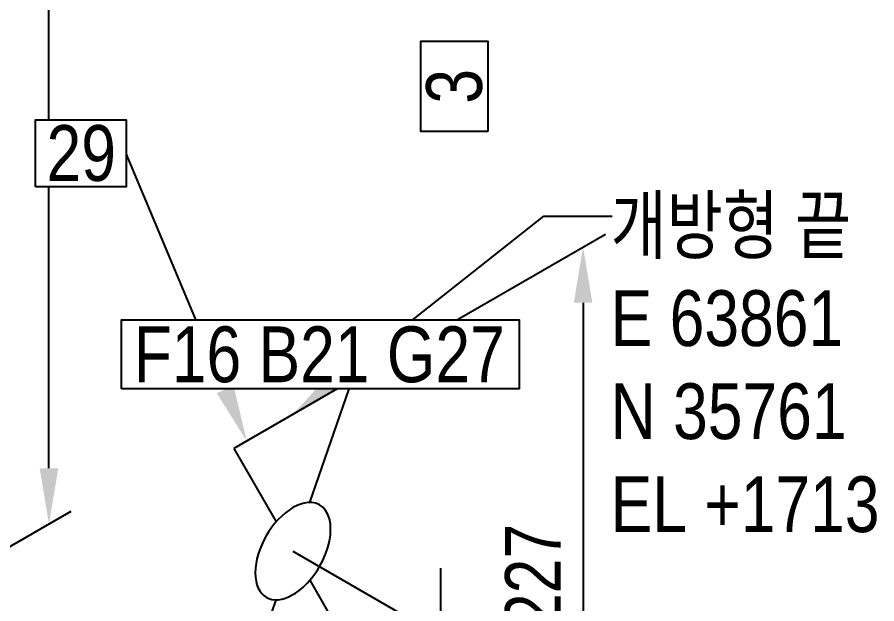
# Model space of a CAD drawing. Header units: millimetres. Extents: x 0 to 594, y 0 to 420.
# Drawn here: x 271.42 to 309.92, y 146.82 to 173.1 of the extents above; entities that cross this region are included whole.
import ezdxf
from ezdxf import colors
from ezdxf.entities.mleader import LeaderData, LeaderLine
from ezdxf.enums import TextEntityAlignment as Align
from ezdxf.math import Vec2, Vec3

# ---------------------------------------------------------------- set-up
doc = ezdxf.new("R2010")
doc.units = ezdxf.units.MM
doc.header["$LTSCALE"] = 0.25
for name, color, linetype in [('밸브', 4, 'Continuous'), ('주석', 7, 'Continuous'), ('치수', 1, 'Continuous')]:
    doc.layers.add(name, color=color, linetype=linetype)
doc.styles.add('AdskIsoAnnotation', font='arial.ttf', dxfattribs={"width": 0.8, "height": 1})
doc.styles.add('AdskIsoMetric', font='arial.ttf', dxfattribs={"width": 0.8, "height": 2.5})
doc.styles.add('AdskIsoMetric-30', font='arial.ttf', dxfattribs={"width": 0.8, "height": 2.5})
doc.styles.get("Standard").update_dxf_attribs({"font": 'arial.ttf'})
doc.dimstyles.new('AdskIsoMetric', dxfattribs={"dimtxt": 2.5, "dimasz": 2.5, "dimexe": 1, "dimexo": 2, "dimgap": 0.8, "dimtad": 1, "dimdec": 0, "dimrnd": 1, "dimzin": 0, "dimdsep": 46, "dimtxsty": 'AdskIsoMetric', "dimcen": 0, "dimclrt": 7, "dimadec": 0, "dimazin": 0, "dimtfac": 1, "dimtdec": 0, "dimtmove": 1, "dimatfit": 3, "dimfxl": 0, "dimfrac": 2, "dimtolj": 1, "dimtzin": 0, "dimarcsym": 0})

# ---------------------------------------------------------------- blocks, each defined once
blk = doc.blocks.new('볼 밸브-2-IsoRight')
at = {"color": 0, "linetype": 'ByBlock', "lineweight": -2, "extrusion": (-0.7071067811865476, -0.408248290463863, 0.5773502691896257)}
for p, q in [((-0.3535533905862023, -2.041893032887168e-12), (-0.3535533905862022, 0.4082482904577395)), ((-0.3535533905862022, 0.4082482904577395), (-0.1006347621483478, 0.1162712884257316)), ((-0.1005874048326692, -0.0002047267890888417), (-0.3535533905862023, -2.041893032887168e-12)), ((0.3535533905932738, -2.040836173278105e-12), (0.1006820197096957, -6.814629885304303e-05)), ((0.3535533905932737, -0.4082482904618223), (0.3535533905932738, -2.040836173278105e-12)), ((0.1125395395231741, -0.06497473343818111), (0.1125395395231741, -0.06497473343818111)), ((0.1006348176480118, -0.116271192464065), (0.3535533905932737, -0.4082482904618223))]:
    blk.add_line(p, q, dxfattribs=at)
at = {"linetype": 'ByBlock'}
for centre, start_param, end_param in [((3.535769712332928e-12, -2.041481155691481e-12), -2.356194490192517, 0.7853981633972746), ((3.535769712332928e-12, -2.041452301113449e-12), 0.7853981633972751, 3.926990816987069)]:
    blk.add_ellipse(centre, major_axis=(-0.0795774715459559, 0.1378322238554433), ratio=0.5773502691896257, start_param=start_param, end_param=end_param, dxfattribs=at)
blk = doc.blocks.new('Operator_Lever-1-IsoLeft')
at = {"color": 0, "linetype": 'ByBlock', "lineweight": -2, "extrusion": (0, 0.816496580927726, 0.5773502691896257)}
for p, q in [((0, 0), (-0.4419417382415922, -0.2551551815399145)), ((-0.4419417382415922, -0.2551551815399145), (-0.2651650429449552, -0.3572172541558802))]:
    blk.add_line(p, q, dxfattribs=at)
blk = doc.blocks.new('*D76')
at = {"layer": 'Defpoints', "color": 0}
for p in [(286.4220138205345, 156.8394259294269), (296.7607444478894, 135.9223735399054), (283.770363391059, 128.4223735398661)]:
    blk.add_point(p, dxfattribs=at)
at = {"layer": '치수', "color": 0, "lineweight": -2}
for p, q in [((288.4220138205345, 157.9941264678066), (297.7607444478894, 163.385845109401)), ((296.7607444478894, 160.3084948402112), (296.7607444478894, 138.4223735399054)), ((285.770363391059, 129.5770740782457), (297.7607444478894, 136.4997238090952))]:
    blk.add_line(p, q, dxfattribs=at)
at = {"layer": '치수', "color": 0}
for points in [[(296.3440777812227, 160.3084948402112), (297.177411114556, 160.3084948402112), (296.7607444478894, 162.8084948402112)], [(296.3440777812227, 138.4223735399054), (297.177411114556, 138.4223735399054), (296.7607444478894, 135.9223735399054)]]:
    blk.add_solid(points, dxfattribs=at)
at = {"layer": '치수', "color": 7, "insert": (294.5157614422601, 148.0692926474244), "char_height": 2.5, "attachment_point": 5, "rotation": 90, "style": 'AdskIsoMetric-30'}
blk.add_mtext('\\A1;227', dxfattribs=at)
blk = doc.blocks.new('*D106')
at = {"layer": 'Defpoints', "color": 0}
for p in [(272.8431674064719, 245.0863504139471), (251.1925323117592, 232.5863504139), (254.7280662178053, 139.9360458682186)]:
    blk.add_point(p, dxfattribs=at)
at = {"layer": '치수', "color": 0, "lineweight": -2}
for p, q in [((253.1925323117592, 233.7410509522782), (273.8431674064719, 245.6637006831362)), ((272.8431674064719, 152.8948044158829), (272.8431674064719, 242.5863504139471)), ((256.7280662178053, 141.0907464065968), (273.8431674064719, 150.972154685072))]:
    blk.add_line(p, q, dxfattribs=at)
at = {"layer": '치수', "color": 0}
for points in [[(272.4265007398052, 242.5863504139471), (273.2598340731386, 242.5863504139471), (272.8431674064719, 245.0863504139471)], [(272.4265007398052, 152.8948044158829), (273.2598340731386, 152.8948044158829), (272.8431674064719, 150.3948044158829)]]:
    blk.add_solid(points, dxfattribs=at)
at = {"layer": '치수', "color": 7, "insert": (270.5760152329542, 190.3356364972645), "char_height": 2.5, "attachment_point": 5, "rotation": 90, "style": 'AdskIsoMetric-30'}
blk.add_mtext('\\A1;1885', dxfattribs=at)
blk = doc.blocks.new('AnnoRect')
at = {"color": 0, "linetype": 'ByBlock', "lineweight": -2}
blk.add_wipeout([(-0.8095147142857141, -0.5999939999999999), (-0.8095147142857141, 0.5999939999999997), (0.8095147142857136, 0.5999939999999997), (0.8095147142857136, -0.5999939999999997)], dxfattribs=at)
blk.add_lwpolyline([(-0.8095147142857141, -0.5999939999999999), (-0.8095147142857141, 0.5999940000000001), (0.8095147142857141, 0.5999940000000004), (0.8095147142857141, -0.5999939999999997)], close=True, dxfattribs=at)
at = {"color": 0, "linetype": 'ByBlock', "lineweight": -2, "style": 'AdskIsoAnnotation', "width": 0.8}
blk.add_attdef('XX', text='', height=1, dxfattribs=at).set_placement((0, 0), align=Align.MIDDLE_CENTER)

msp = doc.modelspace()

# ---------------------------------------------------------------- block references
at = {"layer": '밸브'}
for name, p, xscale, yscale, zscale, rotation in [('볼 밸브-2-IsoRight', (283.7703633910796, 149.1847704832502), 15, 15, 15, 119.9999999997352), ('Operator_Lever-1-IsoLeft', (283.7703633910849, 149.1847704832473), 14.99999999999999, 14.99999999999999, 14.99999999999999, 119.9999999998796)]:
    msp.add_blockref(name, p, dxfattribs=dict(at, xscale=xscale, yscale=yscale, zscale=zscale, rotation=rotation))
at = {"layer": '주석'}
ref = msp.add_blockref('AnnoRect', (291.0000021230089, 169.9999993201895), dxfattribs=dict(at, xscale=2.5, yscale=2.5, zscale=2.5, rotation=90.0000000000654))
ref.add_attrib('XX_001', '3', (292.232948917007, 169.2278301523874), dxfattribs={"layer": '0', "color": 0, "linetype": 'ByBlock', "lineweight": -2, "height": 2.5, "rotation": 90.0000000000654, "style": 'AdskIsoAnnotation', "width": 0.8})

# ---------------------------------------------------------------- texts
at = {"layer": '주석', "insert": (298.0000021230128, 149.9999993201846), "char_height": 2.5, "attachment_point": 7, "style": 'AdskIsoAnnotation'}
msp.add_mtext('{\\fGulim|b0|i0|c129|p50;개방형 끝\\P}E 63861\\PN 35761\\PEL +1713', dxfattribs=at)

# ---------------------------------------------------------------- dimensions: what is measured, and where the dimension line sits
at = {"layer": '치수'}
for base, p1, p2, angle, text, override, picture, middle in [((272.8431674064719, 245.0863504139471), (254.7280662178052, 139.9360458682186), (251.1925323117591, 232.5863504138999), 90.00000000006513, '1885', {"dimtad": 0, "dimlfac": 20.34318623389625, "dimtxsty": 'AdskIsoMetric-30', "dimse1": 0, "dimse2": 0, "dimsd1": 0, "dimsd2": 0, "dimtmove": 1}, '*D106', (270.5760152329542, 190.3356364972645)), ((296.7607444478894, 135.9223735399054), (286.4220138205344, 156.8394259294269), (283.7703633910589, 128.422373539866), 269.9999999999609, '227', {"dimtad": 0, "dimlfac": 7.989945504812757, "dimtxsty": 'AdskIsoMetric-30', "dimse1": 0, "dimse2": 0, "dimsd1": 0, "dimsd2": 0, "dimtmove": 1}, '*D76', (294.5157614422601, 148.0692926474244))]:
    dim = msp.add_linear_dim(base=base, p1=p1, p2=p2, angle=angle, text=text, dimstyle='AdskIsoMetric', override=override, dxfattribs=at)
    dim.commit()
    dim.dimension.update_dxf_attribs({"geometry": picture, "text_midpoint": middle, "dimtype": 160})

# ---------------------------------------------------------------- leaders
at = {"layer": '주석'}
ml = msp.add_multileader_mtext('Standard', dxfattribs=at)
ml.set_content('')
ml.set_leader_properties()
ml.build(insert=Vec2(0, 0))
ml.multileader.update_dxf_attribs({"dogleg_length": 0, "arrow_head_size": 2.5})
ctx = ml.context
ctx.base_point, ctx.arrow_head_size, ctx.plane_origin = Vec3(276.2942759676912, 166.9999993201896), 2.5, Vec3(2.123008698617923e-06, -6.798160612936559e-07)
notes = []
notes.append((ctx, [(0, (1, 1, 0), (276.2942759676912, 166.9999993201896), (-1, 0), 0, [(0, [(281.7017555074094, 154.1141835217145)], 0, [])])]))
ctx.mtext, ml.multileader.dxf.content_type = None, 0
ml = msp.add_multileader_mtext('Standard', dxfattribs=at)
ml.set_content('')
ml.set_leader_properties()
ml.build(insert=Vec2(0, 0))
ml.multileader.update_dxf_attribs({"dogleg_length": 3.061862178478973, "arrow_head_size": 2.5})
ctx = ml.context
ctx.base_point, ctx.arrow_head_size, ctx.plane_origin = Vec3(298.0618643014886, 164.1882157885605), 2.5, Vec3(2.123008698617923e-06, -6.798160612936559e-07)
notes.append((ctx, [(0, (1, 1, 0), (295.0000021230096, 164.1882157885605), (1, 0), 3.061862178478973, [(0, [(283.7703633911158, 155.3084948402052)], 0, [])])]))
ctx.mtext, ml.multileader.dxf.content_type = None, 0
for ctx, leaders in notes:
    for number, flags, end, landing, length, lines in leaders:
        leader = LeaderData()
        leader.index, (leader.has_last_leader_line, leader.has_dogleg_vector, leader.attachment_direction) = number, flags
        leader.last_leader_point, leader.dogleg_vector, leader.dogleg_length = Vec3(end), Vec3(landing), length
        for number, points, colour, breaks in lines:
            line = LeaderLine()
            line.index, line.vertices, line.color, line.breaks = number, Vec3.list(points), colors.encode_raw_color(colour), breaks
            leader.lines.append(line)
        ctx.leaders.append(leader)

# ---------------------------------------------------------------- next in the draw order: block references
ref = msp.add_blockref('AnnoRect', (274.2704891819769, 166.9999993201896), dxfattribs=dict(at, xscale=2.5, yscale=2.5, zscale=2.5))
ref.add_attrib('XX_001', '29', (272.7370648982116, 165.7661998658922), dxfattribs={"layer": '0', "color": 0, "linetype": 'ByBlock', "lineweight": -2, "height": 2.5, "style": 'AdskIsoAnnotation', "width": 0.8})
ref = msp.add_blockref('AnnoRect', (285.000002123008, 157.9999993201812), dxfattribs=dict(at, xscale=10.99723247232472, yscale=2.585266030013643, zscale=2.5))
ref.add_attrib('XX_001', 'F16 B21 G27', (276.6391562839903, 156.7499993201812), dxfattribs={"layer": '0', "color": 0, "linetype": 'ByBlock', "lineweight": -2, "height": 2.5, "style": 'AdskIsoAnnotation', "width": 0.8})

doc.saveas('drawing.dxf')
